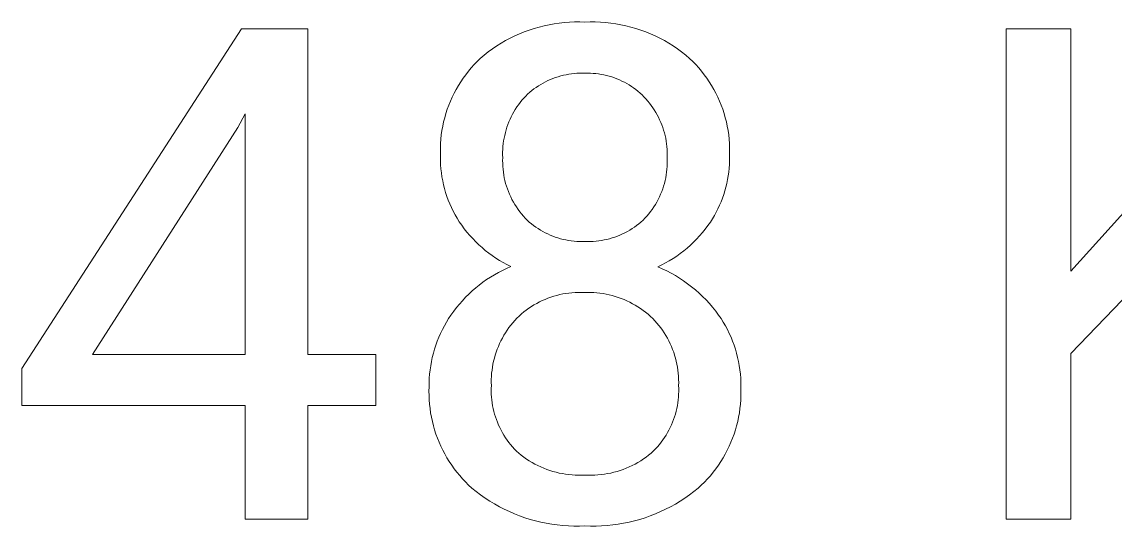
# Model space of a CAD drawing. Header units: millimetres. Extents: x 430 to 4403, y -1522 to 1254.
# Drawn here: x 3593 to 3676.8, y -1208.8 to -1170.1 of the extents above; entities that cross this region are included whole.
import ezdxf

# ---------------------------------------------------------------- set-up
doc = ezdxf.new("R2010")
doc.units = ezdxf.units.MM
doc.header["$MEASUREMENT"] = 0
doc.layers.add('Domyślny', color=7, linetype='Continuous', true_color=0x000000)

msp = doc.modelspace()

# ---------------------------------------------------------------- linework, layer by layer
at = {"layer": 'Domyślny', "color": 18, "lineweight": 15, "true_color": 0x000000}
for p, q in [((3592.965, -1196.726), (3609.807, -1170.649)), ((3609.807, -1170.649), (3614.9, -1170.649)), ((3614.9, -1170.649), (3614.9, -1195.641)), ((3631.145, -1171.042), (3631.511, -1170.893)), ((3631.511, -1170.893), (3631.883, -1170.756)), ((3631.883, -1170.756), (3632.259, -1170.633)), ((3632.259, -1170.633), (3632.64, -1170.523)), ((3632.64, -1170.523), (3633.024, -1170.425)), ((3633.024, -1170.425), (3633.411, -1170.342)), ((3633.411, -1170.342), (3633.8, -1170.271)), ((3633.8, -1170.271), (3634.192, -1170.215)), ((3634.192, -1170.215), (3634.586, -1170.171)), ((3634.586, -1170.171), (3634.981, -1170.142)), ((3634.981, -1170.142), (3635.376, -1170.126)), ((3635.376, -1170.126), (3635.772, -1170.124)), ((3635.772, -1170.124), (3636.168, -1170.136)), ((3636.168, -1170.136), (3636.564, -1170.125)), ((3636.564, -1170.125), (3636.96, -1170.127)), ((3636.96, -1170.127), (3637.355, -1170.143)), ((3637.355, -1170.143), (3637.75, -1170.172)), ((3637.75, -1170.172), (3638.144, -1170.216)), ((3638.144, -1170.216), (3638.536, -1170.273)), ((3638.536, -1170.273), (3638.925, -1170.343)), ((3638.925, -1170.343), (3639.312, -1170.427)), ((3639.312, -1170.427), (3639.696, -1170.524)), ((3639.696, -1170.524), (3640.076, -1170.635)), ((3640.076, -1170.635), (3640.452, -1170.758)), ((3640.452, -1170.758), (3640.824, -1170.894)), ((3640.824, -1170.894), (3641.191, -1171.044)), ((3668.489, -1208.274), (3668.489, -1170.66)), ((3668.489, -1170.66), (3673.451, -1170.66)), ((3673.451, -1170.66), (3673.451, -1189.262)), ((3673.451, -1189.262), (3690.174, -1170.66)), ((3629.736, -1171.764), (3630.079, -1171.565)), ((3630.079, -1171.565), (3630.428, -1171.378)), ((3630.428, -1171.378), (3630.783, -1171.204)), ((3630.783, -1171.204), (3631.145, -1171.042)), ((3641.191, -1171.044), (3641.552, -1171.206)), ((3641.552, -1171.206), (3641.908, -1171.38)), ((3641.908, -1171.38), (3642.257, -1171.566)), ((3642.257, -1171.566), (3642.6, -1171.765)), ((3628.441, -1172.673), (3628.752, -1172.429)), ((3628.752, -1172.429), (3629.072, -1172.196)), ((3629.072, -1172.196), (3629.4, -1171.974)), ((3629.4, -1171.974), (3629.736, -1171.764)), ((3642.6, -1171.765), (3642.935, -1171.975)), ((3642.935, -1171.975), (3643.263, -1172.197)), ((3643.263, -1172.197), (3643.584, -1172.429)), ((3643.584, -1172.429), (3643.895, -1172.673)), ((3627.439, -1173.654), (3627.664, -1173.404)), ((3627.664, -1173.404), (3627.896, -1173.162)), ((3627.896, -1173.162), (3628.137, -1172.928)), ((3628.137, -1172.928), (3628.441, -1172.673)), ((3643.895, -1172.673), (3644.199, -1172.928)), ((3644.199, -1172.928), (3644.44, -1173.161)), ((3644.44, -1173.161), (3644.674, -1173.403)), ((3644.674, -1173.403), (3644.898, -1173.653)), ((3626.82, -1174.448), (3627.017, -1174.176)), ((3627.017, -1174.176), (3627.224, -1173.911)), ((3627.224, -1173.911), (3627.439, -1173.654)), ((3634.51, -1174.222), (3634.307, -1174.274)), ((3634.714, -1174.178), (3634.51, -1174.222)), ((3634.919, -1174.141), (3634.714, -1174.178)), ((3635.126, -1174.111), (3634.919, -1174.141)), ((3635.334, -1174.087), (3635.126, -1174.111)), ((3635.542, -1174.071), (3635.334, -1174.087)), ((3635.75, -1174.062), (3635.542, -1174.071)), ((3635.959, -1174.06), (3635.75, -1174.062)), ((3636.168, -1174.065), (3635.959, -1174.06)), ((3636.377, -1174.062), (3636.168, -1174.065)), ((3636.586, -1174.065), (3636.377, -1174.062)), ((3636.795, -1174.076), (3636.586, -1174.065)), ((3637.003, -1174.094), (3636.795, -1174.076)), ((3637.211, -1174.119), (3637.003, -1174.094)), ((3637.417, -1174.152), (3637.211, -1174.119)), ((3637.623, -1174.191), (3637.417, -1174.152)), ((3637.826, -1174.238), (3637.623, -1174.191)), ((3638.028, -1174.292), (3637.826, -1174.238)), ((3644.898, -1173.653), (3645.114, -1173.91)), ((3645.114, -1173.91), (3645.321, -1174.175)), ((3645.321, -1174.175), (3645.519, -1174.446)), ((3626.287, -1175.302), (3626.455, -1175.012)), ((3626.455, -1175.012), (3626.633, -1174.727)), ((3626.633, -1174.727), (3626.82, -1174.448)), ((3632.596, -1175.033), (3632.422, -1175.148)), ((3632.773, -1174.923), (3632.596, -1175.033)), ((3632.955, -1174.819), (3632.773, -1174.923)), ((3633.139, -1174.722), (3632.955, -1174.819)), ((3633.327, -1174.631), (3633.139, -1174.722)), ((3633.518, -1174.546), (3633.327, -1174.631)), ((3633.712, -1174.468), (3633.518, -1174.546)), ((3633.908, -1174.396), (3633.712, -1174.468)), ((3634.107, -1174.332), (3633.908, -1174.396)), ((3634.307, -1174.274), (3634.107, -1174.332)), ((3638.228, -1174.352), (3638.028, -1174.292)), ((3638.426, -1174.42), (3638.228, -1174.352)), ((3638.622, -1174.494), (3638.426, -1174.42)), ((3638.814, -1174.575), (3638.622, -1174.494)), ((3639.004, -1174.663), (3638.814, -1174.575)), ((3639.191, -1174.757), (3639.004, -1174.663)), ((3639.374, -1174.858), (3639.191, -1174.757)), ((3639.554, -1174.965), (3639.374, -1174.858)), ((3639.729, -1175.078), (3639.554, -1174.965)), ((3639.901, -1175.197), (3639.729, -1175.078)), ((3645.519, -1174.446), (3645.707, -1174.725)), ((3645.707, -1174.725), (3645.885, -1175.01)), ((3645.885, -1175.01), (3646.053, -1175.301)), ((3625.845, -1176.207), (3625.982, -1175.901)), ((3625.982, -1175.901), (3626.129, -1175.599)), ((3626.129, -1175.599), (3626.287, -1175.302)), ((3631.617, -1175.812), (3631.47, -1175.971)), ((3631.769, -1175.668), (3631.617, -1175.812)), ((3631.925, -1175.53), (3631.769, -1175.668)), ((3632.086, -1175.397), (3631.925, -1175.53)), ((3632.252, -1175.27), (3632.086, -1175.397)), ((3632.422, -1175.148), (3632.252, -1175.27)), ((3640.069, -1175.322), (3639.901, -1175.197)), ((3640.232, -1175.453), (3640.069, -1175.322)), ((3640.39, -1175.589), (3640.232, -1175.453)), ((3640.544, -1175.731), (3640.39, -1175.589)), ((3640.693, -1175.878), (3640.544, -1175.731)), ((3640.839, -1176.035), (3640.693, -1175.878)), ((3646.053, -1175.301), (3646.211, -1175.597)), ((3646.211, -1175.597), (3646.358, -1175.899)), ((3646.358, -1175.899), (3646.495, -1176.206)), ((3625.604, -1176.834), (3625.719, -1176.519)), ((3625.719, -1176.519), (3625.845, -1176.207)), ((3630.941, -1176.655), (3630.823, -1176.837)), ((3631.065, -1176.477), (3630.941, -1176.655)), ((3631.194, -1176.304), (3631.065, -1176.477)), ((3631.33, -1176.135), (3631.194, -1176.304)), ((3631.47, -1175.971), (3631.33, -1176.135)), ((3640.98, -1176.196), (3640.839, -1176.035)), ((3641.115, -1176.362), (3640.98, -1176.196)), ((3641.244, -1176.532), (3641.115, -1176.362)), ((3641.368, -1176.707), (3641.244, -1176.532)), ((3641.486, -1176.885), (3641.368, -1176.707)), ((3646.495, -1176.206), (3646.621, -1176.517)), ((3646.621, -1176.517), (3646.737, -1176.833)), ((3610.098, -1177.185), (3609.529, -1178.23)), ((3610.098, -1195.641), (3610.098, -1177.185)), ((3625.324, -1177.802), (3625.406, -1177.476)), ((3625.406, -1177.476), (3625.499, -1177.153)), ((3625.499, -1177.153), (3625.604, -1176.834)), ((3630.416, -1177.599), (3630.33, -1177.798)), ((3630.508, -1177.404), (3630.416, -1177.599)), ((3630.607, -1177.211), (3630.508, -1177.404)), ((3630.712, -1177.022), (3630.607, -1177.211)), ((3630.823, -1176.837), (3630.712, -1177.022)), ((3641.598, -1177.068), (3641.486, -1176.885)), ((3641.703, -1177.254), (3641.598, -1177.068)), ((3641.803, -1177.444), (3641.703, -1177.254)), ((3641.896, -1177.637), (3641.803, -1177.444)), ((3646.737, -1176.833), (3646.841, -1177.152)), ((3646.841, -1177.152), (3646.934, -1177.475)), ((3646.934, -1177.475), (3647.016, -1177.801)), ((3609.529, -1178.23), (3598.389, -1195.641)), ((3625.146, -1178.793), (3625.194, -1178.461)), ((3625.194, -1178.461), (3625.253, -1178.13)), ((3625.253, -1178.13), (3625.324, -1177.802)), ((3630.115, -1178.41), (3630.057, -1178.619)), ((3630.18, -1178.204), (3630.115, -1178.41)), ((3630.252, -1178), (3630.18, -1178.204)), ((3630.33, -1177.798), (3630.252, -1178)), ((3641.982, -1177.832), (3641.896, -1177.637)), ((3642.062, -1178.031), (3641.982, -1177.832)), ((3642.135, -1178.232), (3642.062, -1178.031)), ((3642.201, -1178.436), (3642.135, -1178.232)), ((3642.261, -1178.641), (3642.201, -1178.436)), ((3647.016, -1177.801), (3647.086, -1178.129)), ((3647.086, -1178.129), (3647.145, -1178.46)), ((3647.145, -1178.46), (3647.193, -1178.792)), ((3625.086, -1179.462), (3625.11, -1179.127)), ((3625.11, -1179.127), (3625.146, -1178.793)), ((3629.925, -1179.254), (3629.896, -1179.468)), ((3629.962, -1179.041), (3629.925, -1179.254)), ((3630.006, -1178.829), (3629.962, -1179.041)), ((3630.057, -1178.619), (3630.006, -1178.829)), ((3642.313, -1178.849), (3642.261, -1178.641)), ((3642.359, -1179.058), (3642.313, -1178.849)), ((3642.397, -1179.269), (3642.359, -1179.058)), ((3642.429, -1179.48), (3642.397, -1179.269)), ((3647.193, -1178.792), (3647.228, -1179.126)), ((3647.228, -1179.126), (3647.253, -1179.461)), ((3625.071, -1180.133), (3625.072, -1179.797)), ((3625.081, -1180.469), (3625.071, -1180.133)), ((3625.072, -1179.797), (3625.086, -1179.462)), ((3629.851, -1180.116), (3629.85, -1180.332)), ((3629.858, -1179.899), (3629.851, -1180.116)), ((3629.873, -1179.684), (3629.858, -1179.899)), ((3629.896, -1179.468), (3629.873, -1179.684)), ((3642.453, -1179.693), (3642.429, -1179.48)), ((3642.47, -1179.906), (3642.453, -1179.693)), ((3642.48, -1180.12), (3642.47, -1179.906)), ((3642.483, -1180.334), (3642.48, -1180.12)), ((3647.253, -1179.461), (3647.265, -1179.797)), ((3647.266, -1180.133), (3647.255, -1180.469)), ((3647.265, -1179.797), (3647.266, -1180.133)), ((3625.083, -1180.779), (3625.081, -1180.469)), ((3625.095, -1181.088), (3625.083, -1180.779)), ((3629.85, -1180.332), (3629.857, -1180.548)), ((3629.857, -1180.548), (3629.852, -1180.77)), ((3629.852, -1180.77), (3629.854, -1180.991)), ((3642.479, -1180.548), (3642.483, -1180.334)), ((3642.485, -1180.769), (3642.479, -1180.548)), ((3642.483, -1180.99), (3642.485, -1180.769)), ((3647.255, -1180.764), (3647.245, -1181.058)), ((3647.255, -1180.469), (3647.255, -1180.764)), ((3625.118, -1181.397), (3625.095, -1181.088)), ((3625.151, -1181.705), (3625.118, -1181.397)), ((3625.195, -1182.012), (3625.151, -1181.705)), ((3629.854, -1180.991), (3629.863, -1181.212)), ((3629.863, -1181.212), (3629.881, -1181.433)), ((3629.881, -1181.433), (3629.906, -1181.653)), ((3629.906, -1181.653), (3629.939, -1181.872)), ((3642.401, -1181.869), (3642.433, -1181.65)), ((3642.433, -1181.65), (3642.457, -1181.431)), ((3642.457, -1181.431), (3642.474, -1181.211)), ((3642.474, -1181.211), (3642.483, -1180.99)), ((3647.196, -1181.645), (3647.156, -1181.937)), ((3647.225, -1181.352), (3647.196, -1181.645)), ((3647.245, -1181.058), (3647.225, -1181.352)), ((3625.25, -1182.317), (3625.195, -1182.012)), ((3625.315, -1182.62), (3625.25, -1182.317)), ((3625.391, -1182.92), (3625.315, -1182.62)), ((3629.939, -1181.872), (3629.979, -1182.089)), ((3629.979, -1182.089), (3630.027, -1182.305)), ((3630.027, -1182.305), (3630.082, -1182.52)), ((3630.082, -1182.52), (3630.145, -1182.732)), ((3642.199, -1182.728), (3642.26, -1182.516)), ((3642.26, -1182.516), (3642.315, -1182.302)), ((3642.315, -1182.302), (3642.362, -1182.086)), ((3642.362, -1182.086), (3642.401, -1181.869)), ((3647.048, -1182.517), (3646.98, -1182.803)), ((3647.107, -1182.228), (3647.048, -1182.517)), ((3647.156, -1181.937), (3647.107, -1182.228)), ((3625.477, -1183.218), (3625.391, -1182.92)), ((3625.573, -1183.513), (3625.477, -1183.218)), ((3630.145, -1182.732), (3630.215, -1182.942)), ((3630.215, -1182.942), (3630.293, -1183.149)), ((3630.293, -1183.149), (3630.377, -1183.354)), ((3630.377, -1183.354), (3630.469, -1183.555)), ((3641.88, -1183.551), (3641.97, -1183.35)), ((3641.97, -1183.35), (3642.053, -1183.145)), ((3642.053, -1183.145), (3642.13, -1182.938)), ((3642.13, -1182.938), (3642.199, -1182.728)), ((3646.814, -1183.369), (3646.717, -1183.647)), ((3646.902, -1183.088), (3646.814, -1183.369)), ((3646.98, -1182.803), (3646.902, -1183.088)), ((3625.68, -1183.804), (3625.573, -1183.513)), ((3625.796, -1184.091), (3625.68, -1183.804)), ((3625.923, -1184.374), (3625.796, -1184.091)), ((3630.469, -1183.555), (3630.567, -1183.753)), ((3630.567, -1183.753), (3630.673, -1183.948)), ((3630.673, -1183.948), (3630.785, -1184.139)), ((3630.785, -1184.139), (3630.904, -1184.326)), ((3630.904, -1184.326), (3631.029, -1184.508)), ((3641.327, -1184.506), (3641.451, -1184.323)), ((3641.451, -1184.323), (3641.568, -1184.135)), ((3641.568, -1184.135), (3641.679, -1183.944)), ((3641.679, -1183.944), (3641.783, -1183.749)), ((3641.783, -1183.749), (3641.88, -1183.551)), ((3646.496, -1184.193), (3646.371, -1184.461)), ((3646.611, -1183.922), (3646.496, -1184.193)), ((3646.717, -1183.647), (3646.611, -1183.922)), ((3626.059, -1184.652), (3625.923, -1184.374)), ((3626.204, -1184.926), (3626.059, -1184.652)), ((3626.359, -1185.194), (3626.204, -1184.926)), ((3631.029, -1184.508), (3631.16, -1184.687)), ((3631.16, -1184.687), (3631.298, -1184.86)), ((3631.298, -1184.86), (3631.441, -1185.029)), ((3631.441, -1185.029), (3631.59, -1185.192)), ((3640.772, -1185.192), (3640.92, -1185.028)), ((3640.92, -1185.028), (3641.062, -1184.858)), ((3641.062, -1184.858), (3641.197, -1184.684)), ((3641.197, -1184.684), (3641.327, -1184.506)), ((3646.096, -1184.982), (3645.945, -1185.235)), ((3646.238, -1184.723), (3646.096, -1184.982)), ((3646.371, -1184.461), (3646.238, -1184.723)), ((3626.523, -1185.457), (3626.359, -1185.194)), ((3626.711, -1185.73), (3626.523, -1185.457)), ((3626.908, -1185.997), (3626.711, -1185.73)), ((3627.113, -1186.257), (3626.908, -1185.997)), ((3631.59, -1185.192), (3631.742, -1185.338)), ((3631.742, -1185.338), (3631.898, -1185.479)), ((3631.898, -1185.479), (3632.059, -1185.615)), ((3632.059, -1185.615), (3632.225, -1185.745)), ((3632.225, -1185.745), (3632.395, -1185.869)), ((3632.395, -1185.869), (3632.57, -1185.987)), ((3632.57, -1185.987), (3632.748, -1186.099)), ((3639.605, -1186.098), (3639.785, -1185.986)), ((3639.785, -1185.986), (3639.96, -1185.868)), ((3639.96, -1185.868), (3640.132, -1185.744)), ((3640.132, -1185.744), (3640.299, -1185.614)), ((3640.299, -1185.614), (3640.462, -1185.479)), ((3640.462, -1185.479), (3640.619, -1185.338)), ((3640.619, -1185.338), (3640.772, -1185.192)), ((3645.593, -1185.757), (3645.391, -1186.025)), ((3645.786, -1185.483), (3645.593, -1185.757)), ((3645.945, -1185.235), (3645.786, -1185.483)), ((3627.328, -1186.51), (3627.113, -1186.257)), ((3627.551, -1186.756), (3627.328, -1186.51)), ((3627.782, -1186.994), (3627.551, -1186.756)), ((3632.748, -1186.099), (3632.93, -1186.204)), ((3632.93, -1186.204), (3633.116, -1186.304)), ((3633.116, -1186.304), (3633.305, -1186.396)), ((3633.305, -1186.396), (3633.497, -1186.483)), ((3633.497, -1186.483), (3633.692, -1186.562)), ((3633.692, -1186.562), (3633.89, -1186.635)), ((3633.89, -1186.635), (3634.09, -1186.7)), ((3634.09, -1186.7), (3634.292, -1186.759)), ((3634.292, -1186.759), (3634.496, -1186.811)), ((3634.496, -1186.811), (3634.702, -1186.855)), ((3637.641, -1186.854), (3637.848, -1186.809)), ((3637.848, -1186.809), (3638.053, -1186.758)), ((3638.053, -1186.758), (3638.256, -1186.699)), ((3638.256, -1186.699), (3638.457, -1186.633)), ((3638.457, -1186.633), (3638.656, -1186.56)), ((3638.656, -1186.56), (3638.852, -1186.481)), ((3638.852, -1186.481), (3639.045, -1186.395)), ((3639.045, -1186.395), (3639.235, -1186.302)), ((3639.235, -1186.302), (3639.422, -1186.203)), ((3639.422, -1186.203), (3639.605, -1186.098)), ((3644.732, -1186.784), (3644.495, -1187.022)), ((3644.96, -1186.538), (3644.732, -1186.784)), ((3645.18, -1186.285), (3644.96, -1186.538)), ((3645.391, -1186.025), (3645.18, -1186.285)), ((3628.021, -1187.224), (3627.782, -1186.994)), ((3628.267, -1187.446), (3628.021, -1187.224)), ((3628.521, -1187.659), (3628.267, -1187.446)), ((3628.782, -1187.864), (3628.521, -1187.659)), ((3634.702, -1186.855), (3634.909, -1186.893)), ((3634.909, -1186.893), (3635.117, -1186.923)), ((3635.117, -1186.923), (3635.327, -1186.946)), ((3635.327, -1186.946), (3635.537, -1186.962)), ((3635.537, -1186.962), (3635.747, -1186.97)), ((3635.747, -1186.97), (3635.958, -1186.971)), ((3635.958, -1186.971), (3636.168, -1186.965)), ((3636.168, -1186.965), (3636.379, -1186.971)), ((3636.379, -1186.971), (3636.591, -1186.969)), ((3636.591, -1186.969), (3636.802, -1186.961)), ((3636.802, -1186.961), (3637.013, -1186.945)), ((3637.013, -1186.945), (3637.224, -1186.922)), ((3637.224, -1186.922), (3637.433, -1186.891)), ((3637.433, -1186.891), (3637.641, -1186.854)), ((3643.741, -1187.687), (3643.475, -1187.892)), ((3644, -1187.474), (3643.741, -1187.687)), ((3644.251, -1187.252), (3644, -1187.474)), ((3644.495, -1187.022), (3644.251, -1187.252)), ((3629.05, -1188.059), (3628.782, -1187.864)), ((3629.324, -1188.246), (3629.05, -1188.059)), ((3629.604, -1188.423), (3629.324, -1188.246)), ((3629.891, -1188.591), (3629.604, -1188.423)), ((3642.639, -1188.451), (3642.348, -1188.618)), ((3642.924, -1188.274), (3642.639, -1188.451)), ((3643.203, -1188.087), (3642.924, -1188.274)), ((3643.475, -1187.892), (3643.203, -1188.087)), ((3629.219, -1189.525), (3629.526, -1189.352)), ((3629.526, -1189.352), (3629.839, -1189.19)), ((3629.839, -1189.19), (3630.156, -1189.038)), ((3630.182, -1188.749), (3629.891, -1188.591)), ((3630.156, -1189.038), (3630.479, -1188.897)), ((3630.479, -1188.897), (3630.182, -1188.749)), ((3642.052, -1188.775), (3641.751, -1188.923)), ((3641.751, -1188.923), (3642.097, -1189.072)), ((3642.348, -1188.618), (3642.052, -1188.775)), ((3642.097, -1189.072), (3642.438, -1189.234)), ((3642.438, -1189.234), (3642.773, -1189.407)), ((3628.055, -1190.316), (3628.336, -1190.104)), ((3628.336, -1190.104), (3628.624, -1189.901)), ((3628.624, -1189.901), (3628.918, -1189.708)), ((3628.918, -1189.708), (3629.219, -1189.525)), ((3642.773, -1189.407), (3643.101, -1189.592)), ((3643.101, -1189.592), (3643.423, -1189.788)), ((3643.423, -1189.788), (3643.738, -1189.995)), ((3643.738, -1189.995), (3644.045, -1190.213)), ((3627.007, -1191.256), (3627.257, -1191.008)), ((3627.257, -1191.008), (3627.515, -1190.769)), ((3627.515, -1190.769), (3627.781, -1190.538)), ((3627.781, -1190.538), (3628.055, -1190.316)), ((3634.462, -1191.001), (3634.23, -1191.051)), ((3634.696, -1190.96), (3634.462, -1191.001)), ((3634.931, -1190.926), (3634.696, -1190.96)), ((3635.167, -1190.901), (3634.931, -1190.926)), ((3635.404, -1190.884), (3635.167, -1190.901)), ((3635.641, -1190.875), (3635.404, -1190.884)), ((3635.878, -1190.874), (3635.641, -1190.875)), ((3636.115, -1190.881), (3635.878, -1190.874)), ((3636.356, -1190.876), (3636.115, -1190.881)), ((3636.596, -1190.879), (3636.356, -1190.876)), ((3636.836, -1190.89), (3636.596, -1190.879)), ((3637.076, -1190.909), (3636.836, -1190.89)), ((3637.315, -1190.936), (3637.076, -1190.909)), ((3637.553, -1190.971), (3637.315, -1190.936)), ((3637.79, -1191.013), (3637.553, -1190.971)), ((3638.025, -1191.064), (3637.79, -1191.013)), ((3644.045, -1190.213), (3644.345, -1190.441)), ((3644.345, -1190.441), (3644.637, -1190.68)), ((3644.637, -1190.68), (3644.92, -1190.929)), ((3644.92, -1190.929), (3645.194, -1191.187)), ((3678.055, -1190.783), (3673.451, -1195.559)), ((3626.308, -1192.049), (3626.532, -1191.777)), ((3626.532, -1191.777), (3626.765, -1191.513)), ((3626.765, -1191.513), (3627.007, -1191.256)), ((3632.256, -1191.842), (3632.054, -1191.967)), ((3632.462, -1191.725), (3632.256, -1191.842)), ((3632.672, -1191.614), (3632.462, -1191.725)), ((3632.886, -1191.511), (3632.672, -1191.614)), ((3633.103, -1191.415), (3632.886, -1191.511)), ((3633.323, -1191.327), (3633.103, -1191.415)), ((3633.546, -1191.246), (3633.323, -1191.327)), ((3633.772, -1191.173), (3633.546, -1191.246)), ((3634, -1191.108), (3633.772, -1191.173)), ((3634.23, -1191.051), (3634, -1191.108)), ((3638.258, -1191.123), (3638.025, -1191.064)), ((3638.49, -1191.189), (3638.258, -1191.123)), ((3638.718, -1191.263), (3638.49, -1191.189)), ((3638.945, -1191.345), (3638.718, -1191.263)), ((3639.168, -1191.434), (3638.945, -1191.345)), ((3639.388, -1191.531), (3639.168, -1191.434)), ((3639.605, -1191.635), (3639.388, -1191.531)), ((3639.819, -1191.746), (3639.605, -1191.635)), ((3640.028, -1191.865), (3639.819, -1191.746)), ((3640.233, -1191.99), (3640.028, -1191.865)), ((3645.194, -1191.187), (3645.459, -1191.455)), ((3645.459, -1191.455), (3645.715, -1191.732)), ((3645.715, -1191.732), (3645.961, -1192.018)), ((3625.709, -1192.885), (3625.888, -1192.614)), ((3625.888, -1192.614), (3626.093, -1192.328)), ((3626.093, -1192.328), (3626.308, -1192.049)), ((3631.114, -1192.689), (3630.942, -1192.852)), ((3631.292, -1192.532), (3631.114, -1192.689)), ((3631.475, -1192.381), (3631.292, -1192.532)), ((3631.663, -1192.236), (3631.475, -1192.381)), ((3631.856, -1192.098), (3631.663, -1192.236)), ((3632.054, -1191.967), (3631.856, -1192.098)), ((3640.434, -1192.122), (3640.233, -1191.99)), ((3640.631, -1192.261), (3640.434, -1192.122)), ((3640.823, -1192.406), (3640.631, -1192.261)), ((3641.01, -1192.557), (3640.823, -1192.406)), ((3641.191, -1192.715), (3641.01, -1192.557)), ((3641.368, -1192.879), (3641.191, -1192.715)), ((3645.961, -1192.018), (3646.196, -1192.312)), ((3646.196, -1192.312), (3646.421, -1192.614)), ((3646.421, -1192.614), (3646.604, -1192.884)), ((3625.227, -1193.731), (3625.378, -1193.444)), ((3625.378, -1193.444), (3625.539, -1193.162)), ((3625.539, -1193.162), (3625.709, -1192.885)), ((3630.476, -1193.389), (3630.333, -1193.577)), ((3630.626, -1193.205), (3630.476, -1193.389)), ((3630.781, -1193.026), (3630.626, -1193.205)), ((3630.942, -1192.852), (3630.781, -1193.026)), ((3641.53, -1193.05), (3641.368, -1192.879)), ((3641.687, -1193.227), (3641.53, -1193.05)), ((3641.838, -1193.409), (3641.687, -1193.227)), ((3641.982, -1193.596), (3641.838, -1193.409)), ((3646.604, -1192.884), (3646.777, -1193.159)), ((3646.777, -1193.159), (3646.94, -1193.441)), ((3646.94, -1193.441), (3647.094, -1193.727)), ((3624.834, -1194.622), (3624.955, -1194.321)), ((3624.955, -1194.321), (3625.086, -1194.024)), ((3625.086, -1194.024), (3625.227, -1193.731)), ((3629.827, -1194.378), (3629.718, -1194.588)), ((3629.944, -1194.171), (3629.827, -1194.378)), ((3630.067, -1193.969), (3629.944, -1194.171)), ((3630.197, -1193.771), (3630.067, -1193.969)), ((3630.333, -1193.577), (3630.197, -1193.771)), ((3642.12, -1193.788), (3641.982, -1193.596)), ((3642.251, -1193.985), (3642.12, -1193.788)), ((3642.376, -1194.186), (3642.251, -1193.985)), ((3642.493, -1194.391), (3642.376, -1194.186)), ((3642.604, -1194.599), (3642.493, -1194.391)), ((3647.094, -1193.727), (3647.237, -1194.019)), ((3647.237, -1194.019), (3647.371, -1194.316)), ((3647.371, -1194.316), (3647.493, -1194.618)), ((3624.534, -1195.549), (3624.624, -1195.237)), ((3624.624, -1195.237), (3624.724, -1194.928)), ((3624.724, -1194.928), (3624.834, -1194.622)), ((3629.433, -1195.238), (3629.353, -1195.461)), ((3629.521, -1195.018), (3629.433, -1195.238)), ((3629.616, -1194.801), (3629.521, -1195.018)), ((3629.718, -1194.588), (3629.616, -1194.801)), ((3642.707, -1194.812), (3642.604, -1194.599)), ((3642.804, -1195.028), (3642.707, -1194.812)), ((3642.892, -1195.247), (3642.804, -1195.028)), ((3647.493, -1194.618), (3647.606, -1194.923)), ((3647.606, -1194.923), (3647.708, -1195.232)), ((3647.708, -1195.232), (3647.799, -1195.544)), ((3598.389, -1195.641), (3610.098, -1195.641)), ((3614.9, -1195.641), (3620.126, -1195.641)), ((3620.126, -1195.641), (3620.126, -1199.544)), ((3624.387, -1196.181), (3624.455, -1195.864)), ((3624.455, -1195.864), (3624.534, -1195.549)), ((3629.216, -1195.914), (3629.159, -1196.144)), ((3629.281, -1195.687), (3629.216, -1195.914)), ((3629.353, -1195.461), (3629.281, -1195.687)), ((3642.974, -1195.469), (3642.892, -1195.247)), ((3643.047, -1195.693), (3642.974, -1195.469)), ((3643.113, -1195.92), (3643.047, -1195.693)), ((3643.171, -1196.149), (3643.113, -1195.92)), ((3647.799, -1195.544), (3647.879, -1195.86)), ((3647.879, -1195.86), (3647.948, -1196.178)), ((3673.451, -1195.559), (3673.451, -1208.274)), ((3592.965, -1199.544), (3592.965, -1196.726)), ((3624.248, -1197.145), (3624.284, -1196.822)), ((3624.284, -1196.822), (3624.33, -1196.501)), ((3624.33, -1196.501), (3624.387, -1196.181)), ((3629.034, -1196.844), (3629.008, -1197.079)), ((3629.067, -1196.609), (3629.034, -1196.844)), ((3629.109, -1196.376), (3629.067, -1196.609)), ((3629.159, -1196.144), (3629.109, -1196.376)), ((3643.222, -1196.38), (3643.171, -1196.149)), ((3643.264, -1196.613), (3643.222, -1196.38)), ((3643.299, -1196.846), (3643.264, -1196.613)), ((3643.326, -1197.081), (3643.299, -1196.846)), ((3647.948, -1196.178), (3648.006, -1196.498)), ((3648.006, -1196.498), (3648.053, -1196.82)), ((3648.053, -1196.82), (3648.088, -1197.143)), ((3624.21, -1197.793), (3624.224, -1197.469)), ((3624.224, -1197.469), (3624.248, -1197.145)), ((3628.98, -1197.552), (3628.978, -1197.789)), ((3628.99, -1197.315), (3628.98, -1197.552)), ((3629.008, -1197.079), (3628.99, -1197.315)), ((3643.344, -1197.317), (3643.326, -1197.081)), ((3643.355, -1197.553), (3643.344, -1197.317)), ((3643.358, -1197.789), (3643.355, -1197.553)), ((3648.088, -1197.143), (3648.113, -1197.468)), ((3648.113, -1197.468), (3648.126, -1197.793)), ((3624.2, -1198.453), (3624.208, -1198.118)), ((3624.203, -1198.788), (3624.2, -1198.453)), ((3624.208, -1198.118), (3624.21, -1197.793)), ((3628.976, -1198.247), (3628.975, -1198.469)), ((3628.975, -1198.469), (3628.981, -1198.69)), ((3628.984, -1198.025), (3628.976, -1198.247)), ((3628.978, -1197.789), (3628.984, -1198.025)), ((3643.352, -1198.025), (3643.358, -1197.789)), ((3643.36, -1198.246), (3643.352, -1198.025)), ((3643.355, -1198.689), (3643.361, -1198.468)), ((3643.361, -1198.468), (3643.36, -1198.246)), ((3648.126, -1197.793), (3648.128, -1198.118)), ((3648.128, -1198.118), (3648.137, -1198.453)), ((3648.137, -1198.453), (3648.135, -1198.789)), ((3624.217, -1199.123), (3624.203, -1198.788)), ((3624.243, -1199.457), (3624.217, -1199.123)), ((3628.981, -1198.69), (3628.995, -1198.911)), ((3628.995, -1198.911), (3629.016, -1199.132)), ((3629.016, -1199.132), (3629.045, -1199.352)), ((3629.045, -1199.352), (3629.081, -1199.571)), ((3643.254, -1199.567), (3643.29, -1199.349)), ((3643.29, -1199.349), (3643.319, -1199.13)), ((3643.319, -1199.13), (3643.341, -1198.909)), ((3643.341, -1198.909), (3643.355, -1198.689)), ((3648.122, -1199.124), (3648.097, -1199.459)), ((3648.135, -1198.789), (3648.122, -1199.124)), ((3610.098, -1199.544), (3592.965, -1199.544)), ((3610.098, -1208.276), (3610.098, -1199.544)), ((3620.126, -1199.544), (3614.9, -1199.544)), ((3614.9, -1199.544), (3614.9, -1208.276)), ((3624.28, -1199.79), (3624.243, -1199.457)), ((3624.328, -1200.121), (3624.28, -1199.79)), ((3624.388, -1200.451), (3624.328, -1200.121)), ((3629.081, -1199.571), (3629.124, -1199.788)), ((3629.124, -1199.788), (3629.175, -1200.004)), ((3629.175, -1200.004), (3629.233, -1200.218)), ((3629.233, -1200.218), (3629.298, -1200.43)), ((3643.037, -1200.424), (3643.102, -1200.213)), ((3643.102, -1200.213), (3643.16, -1199.999)), ((3643.16, -1199.999), (3643.211, -1199.784)), ((3643.211, -1199.784), (3643.254, -1199.567)), ((3648.012, -1200.125), (3647.953, -1200.455)), ((3648.06, -1199.793), (3648.012, -1200.125)), ((3648.097, -1199.459), (3648.06, -1199.793)), ((3624.459, -1200.778), (3624.388, -1200.451)), ((3624.541, -1201.103), (3624.459, -1200.778)), ((3624.634, -1201.425), (3624.541, -1201.103)), ((3629.298, -1200.43), (3629.37, -1200.639)), ((3629.37, -1200.639), (3629.449, -1200.846)), ((3629.449, -1200.846), (3629.535, -1201.051)), ((3629.535, -1201.051), (3629.627, -1201.252)), ((3642.708, -1201.244), (3642.8, -1201.044)), ((3642.8, -1201.044), (3642.886, -1200.84)), ((3642.886, -1200.84), (3642.965, -1200.633)), ((3642.965, -1200.633), (3643.037, -1200.424)), ((3647.801, -1201.109), (3647.709, -1201.432)), ((3647.883, -1200.784), (3647.801, -1201.109)), ((3647.953, -1200.455), (3647.883, -1200.784)), ((3624.737, -1201.744), (3624.634, -1201.425)), ((3624.852, -1202.059), (3624.737, -1201.744)), ((3629.627, -1201.252), (3629.727, -1201.45)), ((3629.727, -1201.45), (3629.833, -1201.645)), ((3629.833, -1201.645), (3629.945, -1201.836)), ((3629.945, -1201.836), (3630.064, -1202.023)), ((3642.271, -1202.013), (3642.39, -1201.826)), ((3642.39, -1201.826), (3642.502, -1201.636)), ((3642.502, -1201.636), (3642.608, -1201.442)), ((3642.608, -1201.442), (3642.708, -1201.244)), ((3647.605, -1201.751), (3647.49, -1202.066)), ((3647.709, -1201.432), (3647.605, -1201.751)), ((3624.977, -1202.369), (3624.852, -1202.059)), ((3625.113, -1202.676), (3624.977, -1202.369)), ((3625.258, -1202.977), (3625.113, -1202.676)), ((3630.064, -1202.023), (3630.189, -1202.206)), ((3630.189, -1202.206), (3630.32, -1202.385)), ((3630.32, -1202.385), (3630.457, -1202.559)), ((3630.457, -1202.559), (3630.6, -1202.729)), ((3630.6, -1202.729), (3630.749, -1202.893)), ((3641.587, -1202.881), (3641.736, -1202.716)), ((3641.736, -1202.716), (3641.878, -1202.547)), ((3641.878, -1202.547), (3642.015, -1202.374)), ((3642.015, -1202.374), (3642.146, -1202.196)), ((3642.146, -1202.196), (3642.271, -1202.013)), ((3647.23, -1202.685), (3647.084, -1202.987)), ((3647.365, -1202.378), (3647.23, -1202.685)), ((3647.49, -1202.066), (3647.365, -1202.378)), ((3625.415, -1203.274), (3625.258, -1202.977)), ((3625.581, -1203.565), (3625.415, -1203.274)), ((3625.757, -1203.85), (3625.581, -1203.565)), ((3630.749, -1202.893), (3630.902, -1203.053)), ((3630.902, -1203.053), (3631.091, -1203.216)), ((3631.091, -1203.216), (3631.284, -1203.372)), ((3631.284, -1203.372), (3631.483, -1203.521)), ((3631.483, -1203.521), (3631.687, -1203.664)), ((3640.651, -1203.655), (3640.854, -1203.512)), ((3640.854, -1203.512), (3641.053, -1203.361)), ((3641.053, -1203.361), (3641.246, -1203.204)), ((3641.246, -1203.204), (3641.434, -1203.04)), ((3641.434, -1203.04), (3641.587, -1202.881)), ((3646.761, -1203.576), (3646.585, -1203.861)), ((3646.927, -1203.284), (3646.761, -1203.576)), ((3647.084, -1202.987), (3646.927, -1203.284)), ((3625.942, -1204.129), (3625.757, -1203.85)), ((3626.137, -1204.401), (3625.942, -1204.129)), ((3626.341, -1204.667), (3626.137, -1204.401)), ((3631.687, -1203.664), (3631.896, -1203.799)), ((3631.896, -1203.799), (3632.109, -1203.928)), ((3632.109, -1203.928), (3632.327, -1204.049)), ((3632.327, -1204.049), (3632.549, -1204.162)), ((3632.549, -1204.162), (3632.774, -1204.268)), ((3632.774, -1204.268), (3633.003, -1204.366)), ((3633.003, -1204.366), (3633.235, -1204.456)), ((3633.235, -1204.456), (3633.47, -1204.538)), ((3638.869, -1204.536), (3639.104, -1204.453)), ((3639.104, -1204.453), (3639.336, -1204.362)), ((3639.336, -1204.362), (3639.565, -1204.264)), ((3639.565, -1204.264), (3639.79, -1204.157)), ((3639.79, -1204.157), (3640.012, -1204.043)), ((3640.012, -1204.043), (3640.229, -1203.921)), ((3640.229, -1203.921), (3640.442, -1203.792)), ((3640.442, -1203.792), (3640.651, -1203.655)), ((3646.203, -1204.414), (3645.999, -1204.68)), ((3646.399, -1204.141), (3646.203, -1204.414)), ((3646.585, -1203.861), (3646.399, -1204.141)), ((3626.554, -1204.926), (3626.341, -1204.667)), ((3626.775, -1205.177), (3626.554, -1204.926)), ((3627.005, -1205.421), (3626.775, -1205.177)), ((3633.47, -1204.538), (3633.707, -1204.612)), ((3633.707, -1204.612), (3633.947, -1204.677)), ((3633.947, -1204.677), (3634.189, -1204.735)), ((3634.189, -1204.735), (3634.433, -1204.784)), ((3634.433, -1204.784), (3634.679, -1204.825)), ((3634.679, -1204.825), (3634.926, -1204.857)), ((3634.926, -1204.857), (3635.173, -1204.881)), ((3635.173, -1204.881), (3635.422, -1204.897)), ((3635.422, -1204.897), (3635.671, -1204.904)), ((3635.671, -1204.904), (3635.919, -1204.902)), ((3635.919, -1204.902), (3636.168, -1204.892)), ((3636.168, -1204.892), (3636.417, -1204.902)), ((3636.417, -1204.902), (3636.666, -1204.904)), ((3636.666, -1204.904), (3636.915, -1204.897)), ((3636.915, -1204.897), (3637.164, -1204.882)), ((3637.164, -1204.882), (3637.412, -1204.858)), ((3637.412, -1204.858), (3637.659, -1204.825)), ((3637.659, -1204.825), (3637.905, -1204.784)), ((3637.905, -1204.784), (3638.149, -1204.734)), ((3638.149, -1204.734), (3638.391, -1204.677)), ((3638.391, -1204.677), (3638.632, -1204.61)), ((3638.632, -1204.61), (3638.869, -1204.536)), ((3645.563, -1205.19), (3645.333, -1205.434)), ((3645.786, -1204.939), (3645.563, -1205.19)), ((3645.999, -1204.68), (3645.786, -1204.939)), ((3627.243, -1205.657), (3627.005, -1205.421)), ((3627.489, -1205.884), (3627.243, -1205.657)), ((3627.82, -1206.152), (3627.489, -1205.884)), ((3644.847, -1205.897), (3644.515, -1206.164)), ((3645.094, -1205.67), (3644.847, -1205.897)), ((3645.333, -1205.434), (3645.094, -1205.67)), ((3628.16, -1206.409), (3627.82, -1206.152)), ((3628.508, -1206.654), (3628.16, -1206.409)), ((3628.865, -1206.887), (3628.508, -1206.654)), ((3629.229, -1207.108), (3628.865, -1206.887)), ((3643.469, -1206.894), (3643.104, -1207.114)), ((3643.826, -1206.663), (3643.469, -1206.894)), ((3644.175, -1206.419), (3643.826, -1206.663)), ((3644.515, -1206.164), (3644.175, -1206.419)), ((3629.601, -1207.316), (3629.229, -1207.108)), ((3629.979, -1207.511), (3629.601, -1207.316)), ((3630.364, -1207.694), (3629.979, -1207.511)), ((3630.755, -1207.863), (3630.364, -1207.694)), ((3641.968, -1207.696), (3641.577, -1207.865)), ((3642.353, -1207.515), (3641.968, -1207.696)), ((3642.732, -1207.321), (3642.353, -1207.515)), ((3643.104, -1207.114), (3642.732, -1207.321)), ((3614.9, -1208.276), (3610.098, -1208.276)), ((3631.152, -1208.019), (3630.755, -1207.863)), ((3631.553, -1208.161), (3631.152, -1208.019)), ((3631.959, -1208.29), (3631.553, -1208.161)), ((3632.369, -1208.404), (3631.959, -1208.29)), ((3632.783, -1208.505), (3632.369, -1208.404)), ((3633.2, -1208.591), (3632.783, -1208.505)), ((3633.62, -1208.664), (3633.2, -1208.591)), ((3639.133, -1208.59), (3638.714, -1208.662)), ((3639.55, -1208.504), (3639.133, -1208.59)), ((3639.964, -1208.403), (3639.55, -1208.504)), ((3640.374, -1208.289), (3639.964, -1208.403)), ((3640.78, -1208.161), (3640.374, -1208.289)), ((3641.181, -1208.02), (3640.78, -1208.161)), ((3641.577, -1207.865), (3641.181, -1208.02)), ((3673.451, -1208.274), (3668.489, -1208.274)), ((3634.042, -1208.722), (3633.62, -1208.664)), ((3634.466, -1208.765), (3634.042, -1208.722)), ((3634.891, -1208.794), (3634.466, -1208.765)), ((3635.316, -1208.809), (3634.891, -1208.794)), ((3635.742, -1208.809), (3635.316, -1208.809)), ((3636.168, -1208.795), (3635.742, -1208.809)), ((3636.593, -1208.809), (3636.168, -1208.795)), ((3637.019, -1208.808), (3636.593, -1208.809)), ((3637.444, -1208.793), (3637.019, -1208.808)), ((3637.869, -1208.764), (3637.444, -1208.793)), ((3638.292, -1208.72), (3637.869, -1208.764)), ((3638.714, -1208.662), (3638.292, -1208.72))]:
    msp.add_line(p, q, dxfattribs=at)

doc.saveas('drawing.dxf')
